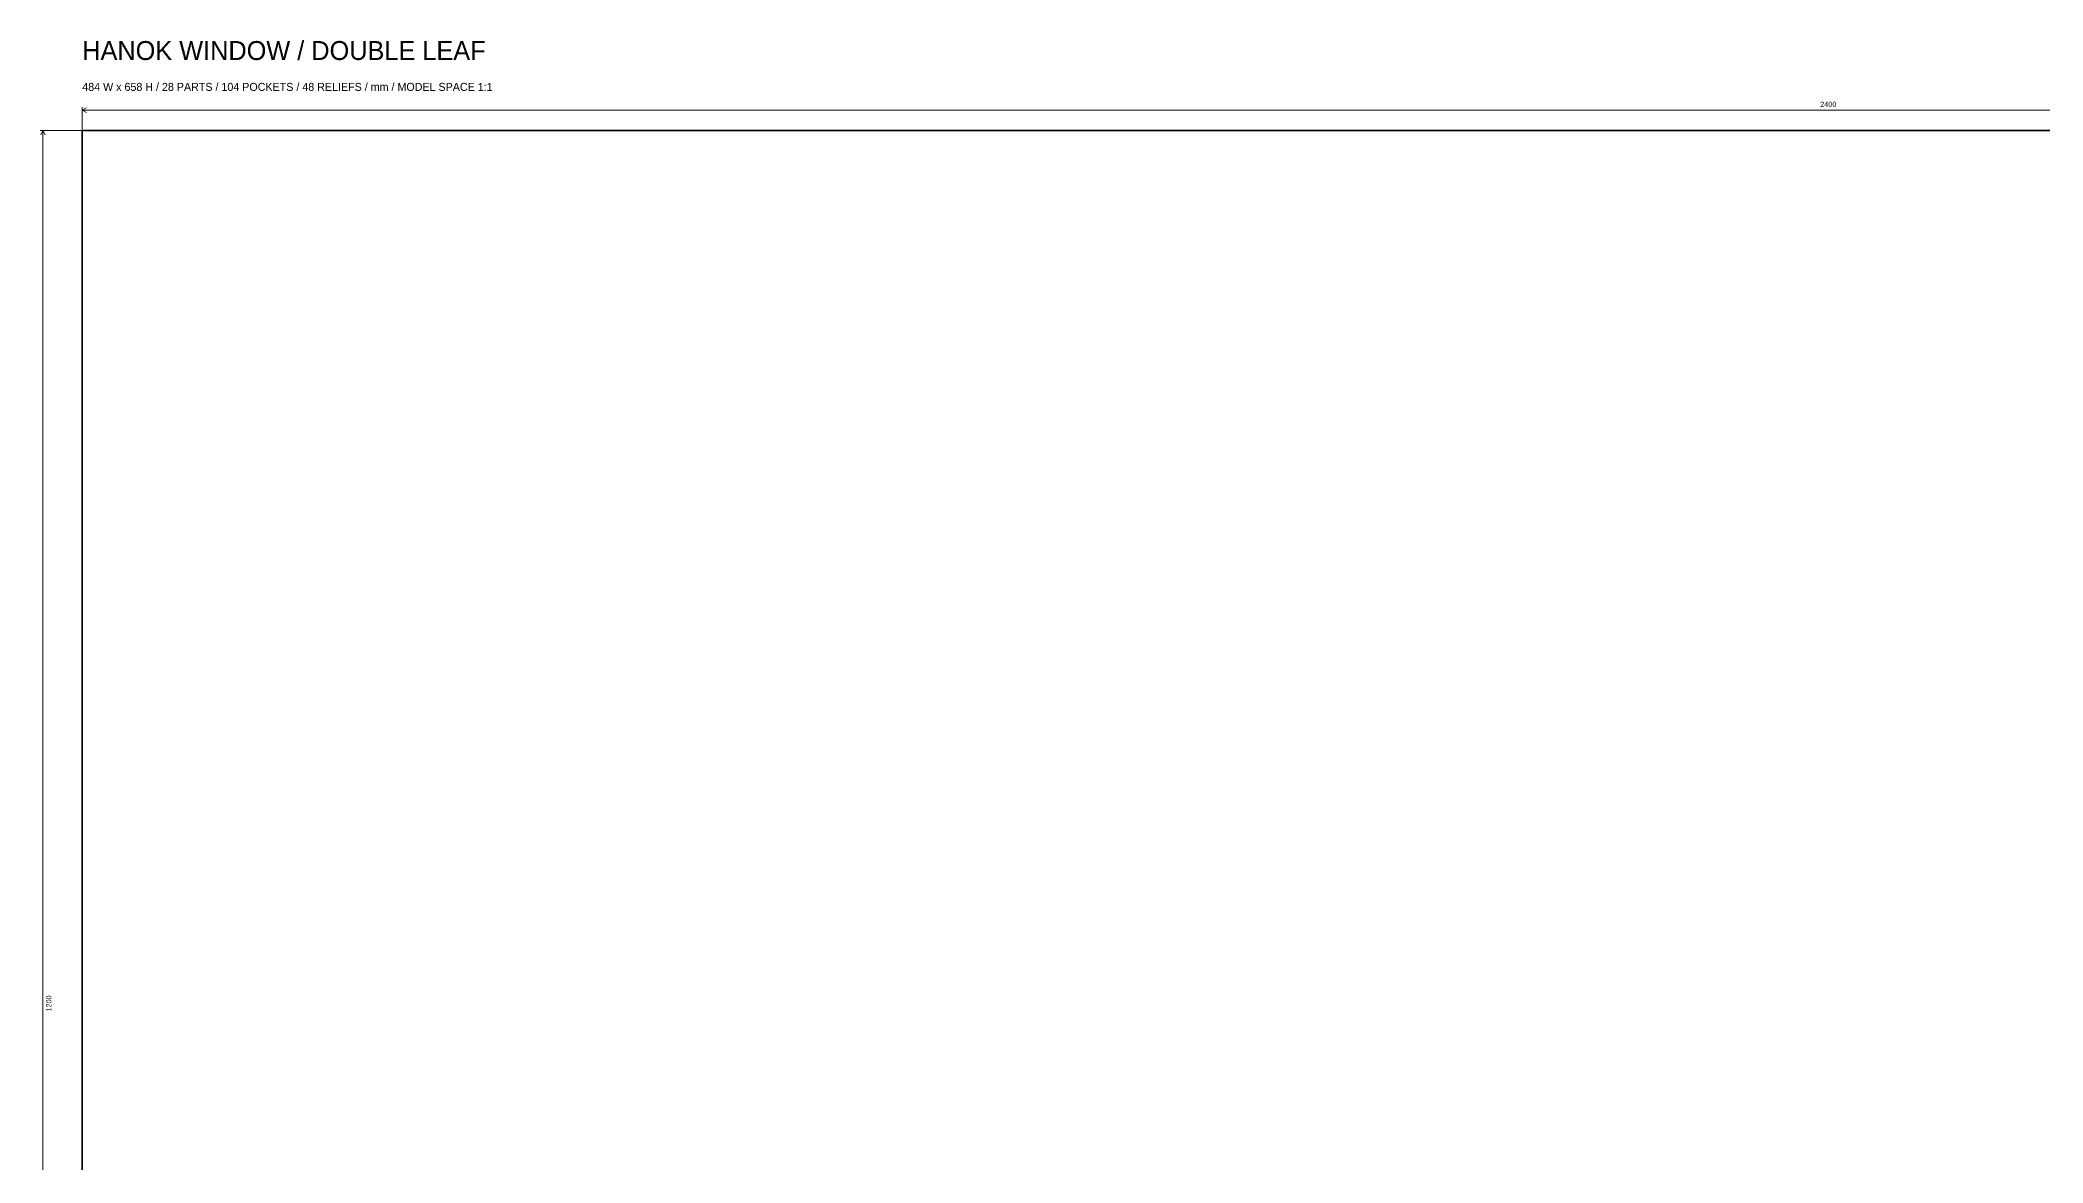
# Model space of a CAD drawing. Header units: millimetres. Extents: x -29 to 3684, y -456 to 1262.
# Drawn here: x -29 to 1348, y 490 to 1262 of the extents above; entities that cross this region are included whole.
import ezdxf
from ezdxf.enums import TextEntityAlignment as Align

# ---------------------------------------------------------------- set-up
doc = ezdxf.new("R2010")
doc.units = ezdxf.units.MM
for name, color, linetype, lineweight in [('BOARD_BOUNDARY', 8, 'Continuous', 35), ('DIMENSIONS', 3, 'Continuous', 18), ('NOTES', 7, 'Continuous', 18)]:
    doc.layers.add(name, color=color, linetype=linetype, lineweight=lineweight)

msp = doc.modelspace()

# ---------------------------------------------------------------- linework, layer by layer
at = {"layer": 'BOARD_BOUNDARY'}
msp.add_lwpolyline([(0, 0), (2400, 0), (2400, 1200), (0, 1200)], close=True, dxfattribs=at)
at = {"layer": 'DIMENSIONS'}
for p, q in [((0, 1200), (0, 1216)), ((0, 1214), (3, 1215.5)), ((0, 1214), (2400, 1214)), ((0, 1214), (3, 1212.5)), ((0, 1200), (-29, 1200)), ((-27, 1200), (-28.5, 1197)), ((-27, 0), (-27, 1200)), ((-27, 1200), (-25.5, 1197))]:
    msp.add_line(p, q, dxfattribs=at)

# ---------------------------------------------------------------- texts
msp.add_text('2400', height=3.6, dxfattribs=at).set_placement((1200, 1218), align=Align.MIDDLE_CENTER)
msp.add_text('1200', height=3.6, rotation=90, dxfattribs=at).set_placement((-23, 600), align=Align.MIDDLE_CENTER)
at = {"layer": 'NOTES'}
for s, height, p in [('HANOK WINDOW / DOUBLE LEAF', 13, (0, 1255)), ('484 W x 658 H / 28 PARTS / 104 POCKETS / 48 RELIEFS / mm / MODEL SPACE 1:1', 5.5, (0, 1230))]:
    msp.add_text(s, height=height, dxfattribs=at).set_placement(p, align=Align.MIDDLE_LEFT)

doc.saveas('drawing.dxf')
